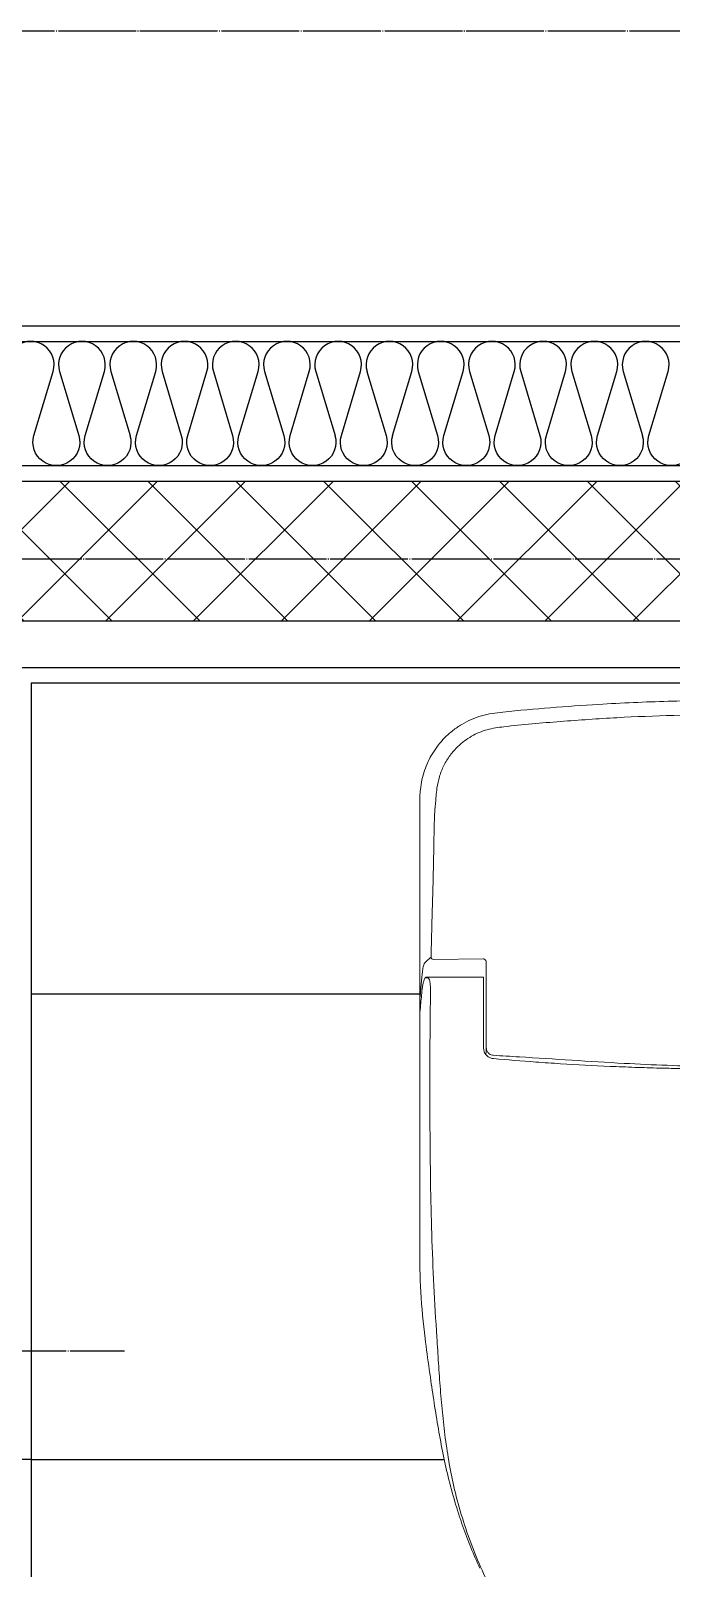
# Model space of a CAD drawing. Header units: millimetres. Extents: x 18456 to 179493, y -203649 to 469211.
# Drawn here: x 150168 to 150581, y 49986 to 50976 of the extents above; entities that cross this region are included whole.
import ezdxf

# ---------------------------------------------------------------- set-up
doc = ezdxf.new("R2010")
doc.units = ezdxf.units.MM
doc.linetypes.add('X-평면도(기본형)$0$CEN', pattern=[52.5, 50, -1, 0.5, -1])
doc.linetypes.add('X-평면도(기본형)$0$HID2', pattern=[7.5, 6, -1.5])
for name, color, linetype, true_color in [('X-평면도(기본형)$0$40HAT', 9, 'Continuous', 0x808080), ('X-평면도(기본형)$0$CEN', 1, 'X-평면도(기본형)$0$CEN', 0xff0000), ('X-평면도(기본형)$0$FIN', 9, 'Continuous', 0x808080), ('X-평면도(기본형)$0$FUR', 6, 'Continuous', 0xff00ff), ('X-평면도(기본형)$0$INS', 9, 'Continuous', 0x808080), ('X-평면도(기본형)$0$INSUL', 9, 'Continuous', 0x808080), ('X-평면도(기본형)$0$MC', 7, 'Continuous', 0x7f7fff), ('X-평면도(기본형)$0$TIL', 5, 'Continuous', 0x0000ff), ('X-평면도(기본형)$0$UIS', 7, 'X-평면도(기본형)$0$HID2', 0x000000), ('X-평면도(기본형)$0$W1', 2, 'Continuous', 0xffff00), ('X-평면도(기본형)$0$W2', 3, 'Continuous', 0x00ff00)]:
    doc.layers.add(name, color=color, linetype=linetype, true_color=true_color)

# ---------------------------------------------------------------- blocks, each defined once
blk = doc.blocks.new('X-평면도(기본형)$0$A$C019C01BD')
at = {"layer": 'X-평면도(기본형)$0$FUR', "color": 5, "ltscale": 3, "true_color": 0x0000ff}
blk.add_line((523.13, 1200.3), (523.13, 0.3), dxfattribs=at)
blk = doc.blocks.new('X-평면도(기본형)$0$IW990')
at = {"layer": 'X-평면도(기본형)$0$FUR', "linetype": 'Continuous', "lineweight": 15}
for p, q in [((238356.32, 46380.14), (238645.63, 46380.22)), ((238528.57, 46376.91), (238528.88, 46376.38)), ((238529.37, 46374.33), (238529.37, 46375.88)), ((238529.37, 46375.88), (238529.38, 46339.67)), ((238540.72, 46371.43), (238541.04, 46339.38)), ((238529.38, 46339.67), (238529.38, 46339.67)), ((238476.83, 46332.8), (238476.83, 46332.81)), ((238482.16, 46338.99), (238482.23, 46338.99)), ((238482.23, 46338.99), (238483.79, 46339.16))]:
    blk.add_line(p, q, dxfattribs=at)
for centre, radius, start, end in [((238542.24, 46371.38), 1.52, 91.29249, 178.14607), ((238528.89, 46339.67), 0.498, 270.01637, 0.01438)]:
    blk.add_arc(centre, radius, start, end, dxfattribs=at)
for points, knots in [([(238148.71, 46341.48), (238153.12, 46343.46, 0), (238161.95, 46347.43, 0), (238175.57, 46352.5, 0), (238190.07, 46357.29, 0), (238205.53, 46361.55, 0), (238221.93, 46365.22, 0), (238238.46, 46368.3, 0), (238255.06, 46370.96, 0), (238267.82, 46372.83, 0), (238281.69, 46374.81, 0), (238299.93, 46377.2, 0), (238326.46, 46380.12, 0), (238346.36, 46380.13, 0), (238356.32, 46380.14, 0)], [0, 0, 0, 0, 0.0682173, 0.1364846, 0.2047249, 0.2836288, 0.3625896, 0.4416482, 0.5207491, 0.5997706, 0.6235152, 0.718497, 0.8592532, 1, 1, 1, 1]), ([(238505.22, 46380.18), (238507.26, 46380.02, 0), (238512.82, 46379.55, 0), (238518.17, 46378.99, 0), (238521.58, 46378.63, 0)], [0.7360237, 0.7360237, 0.7360237, 0.7360237, 0.831555, 1, 1, 1, 1]), ([(238532.21, 46378.52), (238531.43, 46378.6, 0), (238527.52, 46378.99, 0), (238521.44, 46379.56, 0), (238516.14, 46380.01, 0), (238513.97, 46380.18, 0)], [0, 0, 0, 0, 0.0818884, 0.4094436, 0.6360215, 0.6360215, 0.6360215, 0.6360215]), ([(238707.62, 46175.48), (238707.48, 46190.43, 0), (238707.21, 46220.32, 0), (238705.37, 46260.49, 0), (238702.83, 46295.96, 0), (238700.96, 46318.81, 0), (238699.18, 46333.65, 0), (238697.7, 46340.45, 0), (238695.39, 46347.04, 0), (238692.14, 46353.25, 0), (238688.15, 46359.04, 0), (238683.63, 46364.09, 0), (238678.74, 46368.37, 0), (238673.62, 46371.94, 0), (238668.14, 46374.91, 0), (238662.35, 46377.23, 0), (238656.35, 46378.91, 0), (238650.73, 46379.75, 0), (238647.15, 46380.1, 0), (238645.63, 46380.22, 0)], [0, 0, 0, 0, 0.0952782, 0.1905564, 0.2562525, 0.3219487, 0.3367094, 0.3514838, 0.3661826, 0.3810752, 0.3960284, 0.4109212, 0.424131, 0.4373829, 0.4505928, 0.4638002, 0.4770496, 0.4902568, 0.4999552, 0.4999552, 0.4999552, 0.4999552]), ([(238522.21, 46373.25), (238513.85, 46373.36, 0), (238497.13, 46373.58, 0), (238472.06, 46373.72, 0), (238447.03, 46373.72, 0), (238422.1, 46373.57, 0), (238394.37, 46373.26, 0), (238363.91, 46372.57, 0), (238330.63, 46371.24, 0), (238302.91, 46369.57, 0), (238280.66, 46368.11, 0), (238263.91, 46366.97, 0), (238247.15, 46365.52, 0), (238230.42, 46363.58, 0), (238213.75, 46360.95, 0), (238196.51, 46357.27, 0), (238178.78, 46352.26, 0), (238160.69, 46345.85, 0), (238142.99, 46338.25, 0), (238125.81, 46329.52, 0), (238110.99, 46320.67, 0), (238098.31, 46312.19, 0), (238087.59, 46304.38, 0), (238077.28, 46296.02, 0), (238067.51, 46287.06, 0), (238058.59, 46277.64, 0), (238050.64, 46267.7, 0), (238043.71, 46257.32, 0), (238037.64, 46246.41, 0), (238032.59, 46235.02, 0), (238029.43, 46226.59, 0), (238028.25, 46221.91, 0), (238028.12, 46221.52, 0)], [0, 0, 0, 0, 0.045045, 0.090113, 0.135167, 0.180192, 0.2252, 0.286412, 0.347638, 0.408861, 0.439659, 0.470514, 0.501361, 0.532157, 0.562894, 0.593613, 0.628106, 0.662718, 0.697369, 0.73198, 0.766473, 0.790174, 0.813941, 0.837696, 0.861396, 0.885041, 0.907276, 0.929591, 0.951906, 0.974141, 0.996378, 1, 1, 1, 1]), ([(238521.58, 46378.63), (238522.45, 46378.52, 0), (238524.21, 46378.3, 0), (238526.22, 46377.89, 0), (238527.78, 46377.43, 0), (238528.31, 46377.09, 0), (238528.57, 46376.91, 0)], [0, 0, 0, 0, 0.246429, 0.500051, 0.746502, 1, 1, 1, 1]), ([(238528.88, 46374.82), (238528.77, 46374.64, 0), (238528.55, 46374.28, 0), (238526.85, 46373.78, 0), (238524.62, 46373.43, 0), (238522.9, 46373.3, 0), (238522.21, 46373.25, 0)], [0, 0, 0, 0, 0.273347, 0.546758, 0.817329, 1, 1, 1, 1]), ([(238528.88, 46376.38), (238528.88, 46376.33, 0), (238528.88, 46376.08, 0), (238528.88, 46375.57, 0), (238528.88, 46375.09, 0), (238528.88, 46374.82, 0)], [0, 0, 0, 0, 0.099169, 0.495843, 1, 1, 1, 1]), ([(238528.95, 46376.72), (238529.07, 46376.61, 0), (238529.3, 46376.39, 0), (238529.34, 46376.05, 0), (238529.37, 46375.88, 0)], [0, 0, 0, 0, 0.48558, 1, 1, 1, 1]), ([(238529.37, 46374.33), (238529.38, 46371.32, 0), (238529.38, 46365.54, 0), (238529.38, 46357.02, 0), (238529.38, 46348.47, 0), (238529.38, 46342.71, 0), (238529.38, 46339.67, 0)], [0, 0, 0, 0, 0.259955, 0.500103, 0.737095, 1, 1, 1, 1]), ([(238538.36, 46377.07), (238538.28, 46377.13, 0), (238538.04, 46377.33, 0), (238537.31, 46377.64, 0), (238536.02, 46377.97, 0), (238534.33, 46378.28, 0), (238532.93, 46378.44, 0), (238532.21, 46378.52, 0)], [0, 0, 0, 0, 0.111376, 0.330422, 0.555707, 0.77467, 1, 1, 1, 1]), ([(238542.2, 46372.9), (238542.06, 46373.08, 0), (238541.33, 46373.94, 0), (238540.05, 46375.38, 0), (238538.91, 46376.51, 0), (238538.36, 46377.07, 0)], [0, 0, 0, 0, 0.113423, 0.567128, 1, 1, 1, 1]), ([(238606.59, 46371.27), (238602.34, 46371.35, 0), (238588.46, 46371.63, 0), (238566.99, 46372.39, 0), (238549.79, 46372.75, 0), (238542.2, 46372.9, 0)], [0, 0, 0, 0, 0.197592, 0.645954, 1, 1, 1, 1]), ([(238641.54, 46370.04), (238640.2, 46370.17, 0), (238634.04, 46370.76, 0), (238622.98, 46371.01, 0), (238612.66, 46371.14, 0), (238607.2, 46371.26, 0), (238606.59, 46371.27, 0)], [0, 0, 0, 0, 0.115482, 0.531369, 0.947807, 1, 1, 1, 1]), ([(238698.33, 46180.24), (238698.23, 46192.42, 0), (238698.03, 46216.78, 0), (238696.52, 46253.29, 0), (238694.02, 46289.73, 0), (238691.77, 46315.81, 0), (238689.85, 46331.51, 0), (238688.72, 46336.84, 0), (238686.97, 46342.03, 0), (238684.5, 46346.94, 0), (238681.46, 46351.55, 0), (238677.44, 46356.29, 0), (238672.21, 46360.85, 0), (238665.69, 46364.86, 0), (238658.55, 46367.73, 0), (238650.08, 46369.43, 0), (238644.03, 46369.82, 0), (238641.54, 46370.04, 0)], [0, 0, 0, 0, 0.165801, 0.331607, 0.497398, 0.663183, 0.687934, 0.712702, 0.737346, 0.762467, 0.787683, 0.812808, 0.847589, 0.88237, 0.917375, 0.952378, 1, 1, 1, 1]), ([(238528.89, 46339.18), (238528.95, 46339.18, 0), (238529.08, 46339.2, 0), (238529.25, 46339.31, 0), (238529.36, 46339.48, 0), (238529.38, 46339.61, 0), (238529.38, 46339.67, 0)], [0, 0, 0, 0, 0.2499993, 0.5, 0.7500007, 1, 1, 1, 1]), ([(238470.63, 46220.9), (238470.63, 46221.23, 0), (238470.67, 46222.89, 0), (238470.85, 46229.87, 0), (238471.21, 46241.82, 0), (238472.06, 46263.07, 0), (238473.2, 46284.29, 0), (238474.87, 46309.31, 0), (238476.07, 46323.69, 0), (238476.83, 46332.8, 0)], [0, 0, 0, 0, 0.008884, 0.044422, 0.186575, 0.328729, 0.613054, 0.755208, 1, 1, 1, 1]), ([(238478.97, 46332.95), (238478.64, 46327.33, 0), (238477.64, 46310.48, 0), (238475.8, 46282.36, 0), (238473.82, 46250.66, 0), (238472.43, 46221, 0), (238471.87, 46198.19, 0), (238471.76, 46184.58, 0), (238471.75, 46180.17, 0)], [0, 0, 0, 0, 0.0552666, 0.1658888, 0.2765103, 0.3666384, 0.4567946, 0.5000016, 0.5000016, 0.5000016, 0.5000016]), ([(238476.83, 46332.81), (238476.87, 46333.13, 0), (238477.01, 46334.12, 0), (238477.69, 46335.8, 0), (238479.12, 46337.55, 0), (238480.76, 46338.58, 0), (238481.83, 46338.89, 0), (238482.16, 46338.99, 0)], [0, 0, 0, 0, 0.113811, 0.345518, 0.613165, 0.880162, 1, 1, 1, 1]), ([(238484.3, 46337.46), (238483.52, 46337.37, 0), (238482.13, 46337.22, 0), (238480.51, 46336.17, 0), (238479.47, 46334.89, 0), (238479.05, 46333.76, 0), (238478.99, 46333.1, 0), (238478.97, 46332.95, 0)], [0, 0, 0, 0, 0.3042149, 0.5391397, 0.7379162, 0.9427692, 1, 1, 1, 1]), ([(238484.3, 46337.46), (238483.65, 46337.48, 0), (238482.59, 46337.52, 0), (238480.96, 46337.56, 0), (238479.88, 46337.57, 0), (238479.41, 46337.58, 0)], [0, 0, 0, 0, 0.480134, 0.775628, 1, 1, 1, 1]), ([(238483.79, 46339.16), (238489.6, 46339.16, 0), (238501.21, 46339.17, 0), (238512.86, 46339.17, 0), (238518.68, 46339.17, 0)], [0, 0, 0, 0, 0.499902, 1, 1, 1, 1]), ([(238539, 46337.39), (238529.87, 46337.4, 0), (238511.61, 46337.42, 0), (238493.41, 46337.45, 0), (238484.3, 46337.46, 0)], [0, 0, 0, 0, 0.4999236, 1, 1, 1, 1]), ([(238518.68, 46339.17), (238519.75, 46339.17, 0), (238521.88, 46339.17, 0), (238524.83, 46339.17, 0), (238527.14, 46339.18, 0), (238528.62, 46339.18, 0), (238528.8, 46339.18, 0), (238528.89, 46339.18, 0)], [0, 0, 0, 0, 0.20342, 0.4068306, 0.6105684, 0.8151346, 1, 1, 1, 1]), ([(238541.04, 46339.38), (238541.04, 46339.23, 0), (238541.02, 46338.87, 0), (238540.79, 46338.31, 0), (238540.33, 46337.8, 0), (238539.7, 46337.45, 0), (238539.24, 46337.41, 0), (238539, 46337.39, 0)], [0, 0, 0, 0, 0.135907, 0.34197, 0.554556, 0.775331, 1, 1, 1, 1]), ([(238470.38, 46206.28), (238470.39, 46207.85, 0), (238470.43, 46212.73, 0), (238470.55, 46217.6, 0), (238470.63, 46220.9, 0)], [0, 0, 0, 0, 0.323794, 1, 1, 1, 1])]:
    blk.add_open_spline(points, degree=3, knots=knots, dxfattribs=at)
blk = doc.blocks.new('X-평면도(기본형)$0$BA23502100')
at = {"layer": 'X-평면도(기본형)$0$MC'}
blk.add_lwpolyline([(500, 2350), (1700, 2350), (1700, 1450), (2100, 1450), (2100, 0), (0, 0), (0, 1450), (500, 1450)], close=True, dxfattribs=at)
at = {"layer": 'X-평면도(기본형)$0$TIL'}
for p, q in [((200, 1450), (200, 1199.91)), ((500, 1450), (500, 1184.16))]:
    blk.add_line(p, q, dxfattribs=at)
at = {"layer": 'X-평면도(기본형)$0$FUR', "linetype": 'ByBlock', "xscale": -1, "rotation": 90.00000000000001}
blk.add_blockref('X-평면도(기본형)$0$A$C019C01BD', (1700.3, 1973.13), dxfattribs=at)
at = {"layer": 'X-평면도(기본형)$0$FUR', "xscale": -1}
blk.add_blockref('X-평면도(기본형)$0$IW990', (238718.67, -45180.28), dxfattribs=at)
blk = doc.blocks.new('U49 (X-평면도(기본형)$0$ins-l)')
at = {"layer": 'X-평면도(기본형)$0$INSUL', "color": 8, "true_color": 0x808080}
for p, q in [((2571.9, 75.8), (2556.4, 24.2)), ((2592.5, 24.2), (2577, 75.8)), ((2613.1, 75.8), (2597.6, 24.2)), ((2633.7, 24.2), (2618.2, 75.8)), ((2654.3, 75.8), (2638.9, 24.2)), ((2674.9, 24.2), (2659.5, 75.8)), ((2695.5, 75.8), (2680.1, 24.2)), ((2716.1, 24.2), (2700.7, 75.8)), ((2736.7, 75.8), (2721.3, 24.2)), ((2757.4, 24.2), (2741.9, 75.8)), ((2778, 75.8), (2762.5, 24.2)), ((2798.6, 24.2), (2783.1, 75.8)), ((2819.2, 75.8), (2803.7, 24.2)), ((2839.8, 24.2), (2824.3, 75.8)), ((2860.4, 75.8), (2845, 24.2)), ((2881, 24.2), (2865.6, 75.8)), ((2901.6, 75.8), (2886.2, 24.2)), ((2922.2, 24.2), (2906.8, 75.8)), ((2942.8, 75.8), (2927.4, 24.2)), ((2963.5, 24.2), (2948, 75.8)), ((2984.1, 75.8), (2968.6, 24.2)), ((3004.7, 24.2), (2989.2, 75.8)), ((3025.3, 75.8), (3009.8, 24.2)), ((3045.9, 24.2), (3030.4, 75.8)), ((3066.5, 75.8), (3051, 24.2))]:
    blk.add_line(p, q, dxfattribs=at)
at = {"layer": 'X-평면도(기본형)$0$INSUL', "color": 8, "true_color": 0x808080, "extrusion": (0, 0, -1)}
for centre in [(-2553.8, 81.2), (-2595.1, 81.2), (-2636.3, 81.2), (-2677.5, 81.2), (-2718.7, 81.2), (-2759.9, 81.2), (-2801.2, 81.2), (-2842.4, 81.2), (-2883.6, 81.2), (-2924.8, 81.2), (-2966, 81.2), (-3007.3, 81.2), (-3048.5, 81.2)]:
    blk.add_arc(centre, 18.8, 343.3008, 196.6992, dxfattribs=at)
at = {"layer": 'X-평면도(기본형)$0$INSUL', "color": 8, "true_color": 0x808080}
for centre in [(2574.4, 18.8), (2615.7, 18.8), (2656.9, 18.8), (2698.1, 18.8), (2739.3, 18.8), (2780.5, 18.8), (2821.8, 18.8), (2863, 18.8), (2904.2, 18.8), (2945.4, 18.8), (2986.6, 18.8), (3027.9, 18.8), (3069.1, 18.8)]:
    blk.add_arc(centre, 18.8, 163.3008, 16.6992, dxfattribs=at)

msp = doc.modelspace()

# ---------------------------------------------------------------- hatches: boundary and pattern name
at = {"layer": 'X-평면도(기본형)$0$40HAT'}
h = msp.add_hatch(dxfattribs=at)
h.set_pattern_fill('H3', color=256, scale=40, style=0, pattern_type=2)
h.set_pattern_definition([(315, (-346622.983, -110113.196), (28.2842712, 28.2842712), []), (45, (-346622.983, -110113.196), (-28.2842712, 28.2842712), [])])
h.paths.add_polyline_path([(151658.63, 50596.08), (151658.63, 50686.08), (150038.63, 50686.08), (150038.63, 50186.08), (149138.63, 50186.08), (149138.63, 48816.08), (148418.63, 48816.08), (148418.63, 48706.08), (150018.63, 48706.08), (150018.63, 48206.08), (150228.63, 48206.08), (150228.63, 48416.08), (150128.63, 48416.08), (150128.63, 48816.08), (149228.63, 48816.08), (149228.63, 50096.08), (150128.63, 50096.08), (150128.63, 50596.08)], flags=0)

# ---------------------------------------------------------------- linework, layer by layer
at = {"layer": 'X-평면도(기본형)$0$CEN'}
for p, q in [((147718.63, 50976.08), (153748.63, 50976.08)), ((150098.63, 50636.08), (152008.63, 50636.08)), ((149038.63, 50126.08), (150228.63, 50126.08))]:
    msp.add_line(p, q, dxfattribs=at)
at = {"layer": 'X-평면도(기본형)$0$FIN'}
msp.add_line((150158.63, 50566.08), (151628.63, 50566.08), dxfattribs=at)
at = {"layer": 'X-평면도(기본형)$0$INS'}
for p, q in [((148328.63, 50776.08), (152738.63, 50776.08)), ((148408.63, 50696.08), (152623.63, 50696.08))]:
    msp.add_line(p, q, dxfattribs=at)
at = {"layer": 'X-평면도(기본형)$0$UIS'}
msp.add_lwpolyline([(148428.63, 46616.08), (148768.63, 46616.08), (148768.63, 50336.08), (150128.63, 50336.08), (150128.63, 50596.08), (151658.63, 50596.08), (151658.63, 50686.08), (151908.63, 50686.08), (151908.63, 50336.08), (152298.63, 50336.08), (152298.63, 49241.08), (155523.63, 49241.08), (155523.63, 45726.08)], dxfattribs=at)
at = {"layer": 'X-평면도(기본형)$0$W1'}
msp.add_line((148318.63, 50786.08), (152748.63, 50786.08), dxfattribs=at)
at = {"layer": 'X-평면도(기본형)$0$W2'}
for p, q in [((150038.63, 50686.08), (151658.63, 50686.08)), ((150128.63, 50596.08), (151658.63, 50596.08))]:
    msp.add_line(p, q, dxfattribs=at)

# ---------------------------------------------------------------- block references
at = {"layer": 'X-평면도(기본형)$0$INSUL', "xscale": 0.7999999999999998, "yscale": 0.7999999999999998, "zscale": 0.7999999999999998, "rotation": 180}
msp.add_blockref('U49 (X-평면도(기본형)$0$ins-l)', (152623.63, 50776.08), dxfattribs=at)
at = {"layer": 'X-평면도(기본형)$0$TIL', "xscale": -1, "rotation": 90}
msp.add_blockref('X-평면도(기본형)$0$BA23502100', (151618.63, 50556.08), dxfattribs=at)

doc.saveas('drawing.dxf')
